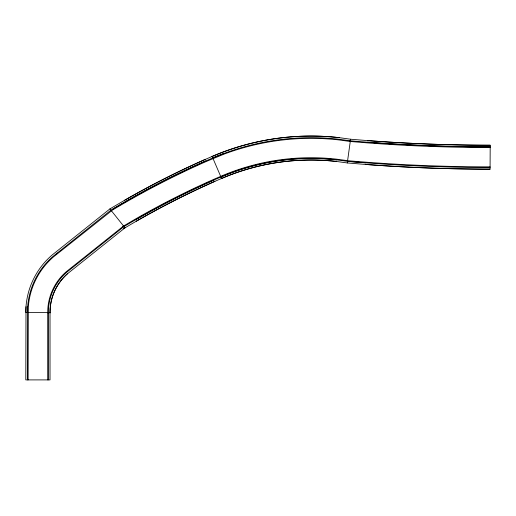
<?xml version="1.0" encoding="UTF-8"?>
<svg xmlns="http://www.w3.org/2000/svg" width="516" height="516" viewBox="0 0 516 516"><rect width="100%" height="100%" fill="white"/><g stroke="black" fill="none" stroke-linecap="round" stroke-linejoin="round"><path stroke-width="0.77" d="M221.377 178.549L221.641 178.446A209.993 194.513 -9.4 0 1 336.419 161.45L347.281 162.953L365.56 164.436A988.23 589.923 0 0 0 490.071 169.145L490.194 145.222A974.685 581.842 0 0 1 367.34 140.584M26.006 306.685L25.8 379.899L50.02 379.899L50.02 312.541A51.29 51.2 -63.3 0 1 67.796 273.474L125.007 227.827L109.914 208.903L51.948 255.156A75.401 75.272 -63.3 0 0 25.8 312.541L50.02 312.541M27.432 379.899L27.632 306.807M47.691 312.896L47.704 312.541A53.593 53.503 -63.3 0 1 66.274 271.719L123.563 226.014M48.375 312.922L48.394 312.541A52.909 52.819 -63.3 0 1 66.725 272.242L123.995 226.55M50.007 312.986L50.168 308.478A51.239 51.148 -63.3 0 1 67.783 273.486M347.281 162.953L350.577 139.223L339.16 137.649A232.4 215.275 -9.4 0 0 212.128 156.451L205.155 159.457A746.117 648.489 -33.2 0 0 124.33 200.434L109.902 208.909M56.263 253.82L57.199 253.053M365.683 162.83L347.481 161.353L336.651 159.857A211.644 196.048 -9.4 0 0 220.964 176.982L214.211 179.891A726.741 631.649 -33.2 0 0 135.482 219.803L122.692 227.317L122.344 226.73L135.147 219.21A727.418 632.235 -33.2 0 1 213.946 179.265L220.693 176.356A212.282 196.641 -9.4 0 1 336.729 159.18L348.107 160.721A986.856 589.104 0 0 0 490.077 166.849M123.505 228.711L136.301 221.196A725.625 630.681 -33.2 0 1 214.908 181.342M336.484 161.463A210.199 194.706 -9.4 0 0 221.59 178.465L212.128 156.451M223.596 153.568L212.715 157.96A231.104 214.069 -9.4 0 1 339.038 139.256L350.338 140.823M221.59 178.465L214.862 181.368A725.341 630.429 -33.2 0 0 136.288 221.203M27.432 312.541A73.801 73.672 -63.3 0 1 53.032 256.387L110.927 210.173L125.136 201.833A744.717 647.277 -33.2 0 1 205.813 160.934L212.734 157.948M349.758 140.771L367.276 142.197A975.182 582.138 0 0 0 490.194 146.841A975.317 582.216 0 0 1 367.257 142.197M350.577 139.223L367.398 140.591A974.24 581.577 0 0 0 490.2 145.228M348.01 161.392L348.055 161.398A987.243 589.337 0 0 0 490.077 167.532M48.394 312.541L48.394 379.899M47.704 312.541L47.704 379.899M28.122 379.899L28.322 306.859A73.137 73.008 -63.3 0 1 53.471 256.904L112.533 210.025A743.872 646.542 -33.2 0 1 206.103 161.553L223.834 154.207A230.4 213.424 -9.4 0 1 338.941 139.933L350.241 141.494L367.205 142.874A975.717 582.454 0 0 0 490.187 147.518M112.185 209.438A744.44 647.032 -33.2 0 1 205.826 160.928M135.489 219.803A726.825 631.726 -33.2 0 1 214.224 179.884M220.951 176.988A211.708 196.106 -9.4 0 1 336.671 159.857M124.343 200.427A746.4 648.741 -33.2 0 1 205.207 159.438M212.076 156.477A232.613 215.469 -9.4 0 1 339.225 137.656M490.065 169.138A988.669 590.188 0 0 1 365.502 164.43"/></g></svg>
